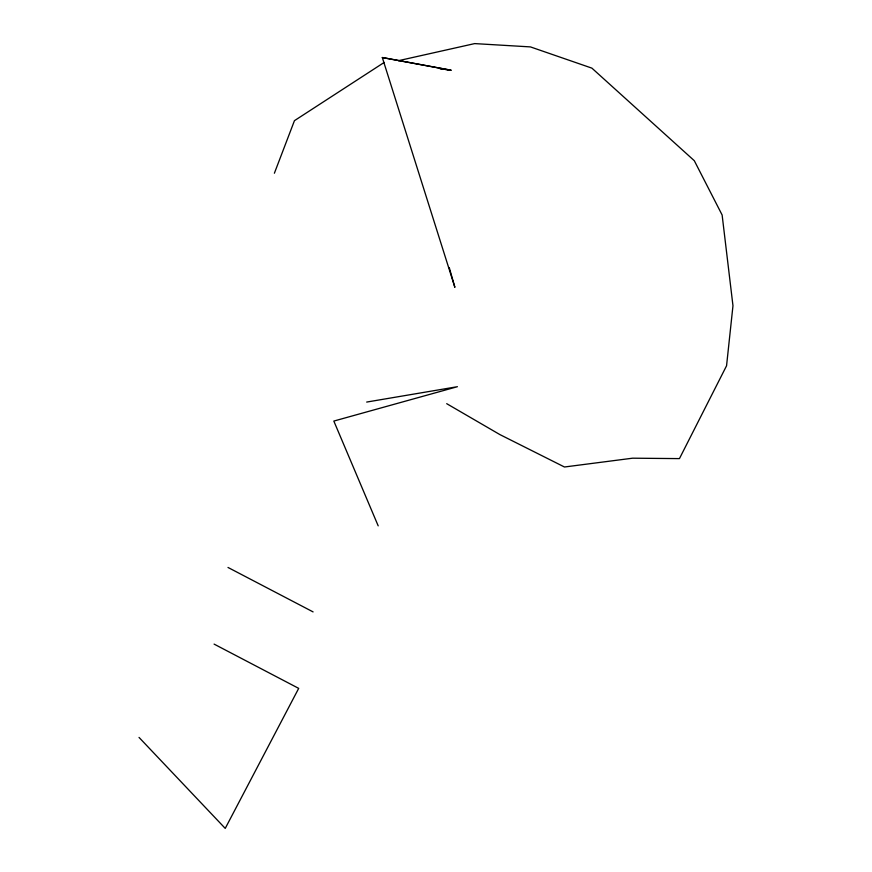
<?xml version="1.0" encoding="UTF-8"?>
<svg xmlns="http://www.w3.org/2000/svg" width="872" height="872" viewBox="0 0 872 872"><rect width="100%" height="100%" fill="white"/><g stroke="black" fill="none" stroke-linecap="round" stroke-linejoin="round"><path stroke-width="1.31" d="M274.386 173.234L294.453 120.663L384.138 62.468M398.471 60.68L474.673 43.6L530.438 46.903L591.892 68.136L694.308 160.71L722.125 214.981L732.971 305.756L726.561 365.771L679.452 458.607L632.592 458.192L564.467 467L499.961 434.627L446.693 403.671M366.676 402.068L457.408 386.699L333.823 421.067L378.197 525.86M440.295 69.073L442.976 69.357M445.657 69.64L451.02 70.218L382.307 57.53L454.879 287.324L449.298 267.737M382.307 57.53L451.02 70.218M227.995 567.454L313.092 611.904M214.087 644.103L298.693 688.368L225.238 828.4L139.03 737.418"/></g></svg>
